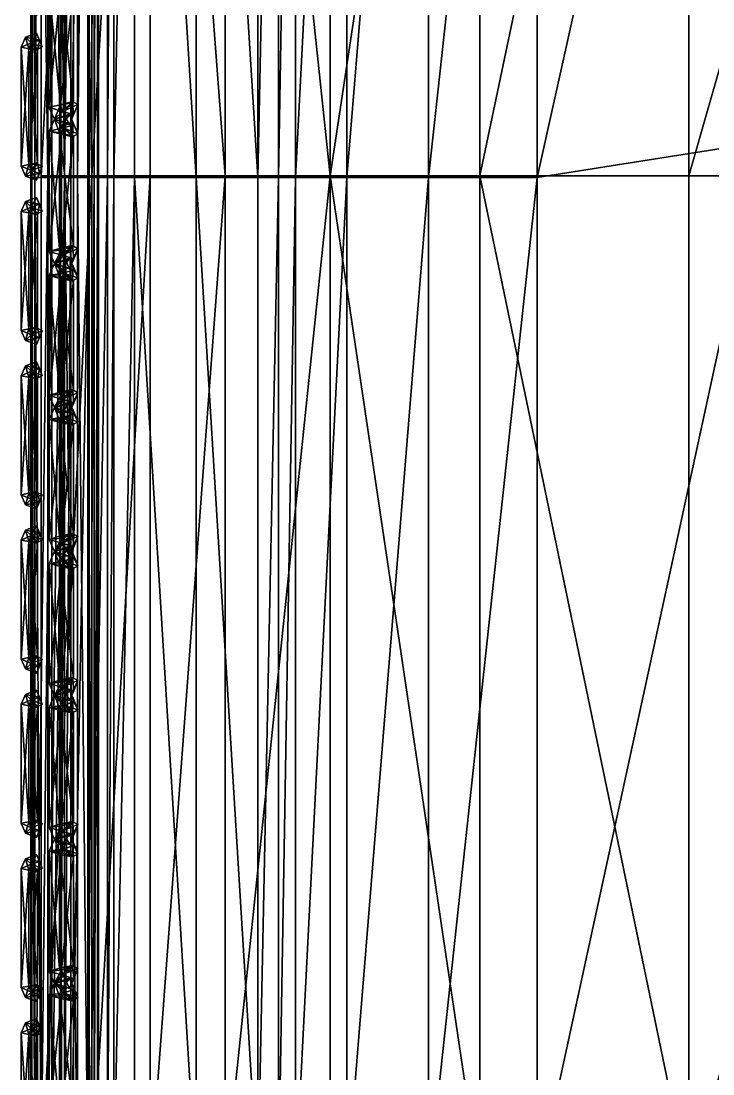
# Model space of a CAD drawing. Header units: centimetres. Extents: x -29.3 to 29.3, y -28.9 to 28.9.
# Drawn here: x -29.341 to -27.627, y -9.522 to -6.912 of the extents above; entities that cross this region are included whole.
import ezdxf

# ---------------------------------------------------------------- set-up
doc = ezdxf.new("R2010")
doc.units = ezdxf.units.CM
doc.layers.get('0').update_dxf_attribs({"true_color": 0xb1581b})

msp = doc.modelspace()

# ---------------------------------------------------------------- meshes
at = {"color": 34, "true_color": 0xb1581b}
mesh = msp.add_polyface(dxfattribs=at)
corners = [(-28.534, -4.8352, 4.665), (-28.534, -7.2995, 4.7234), (-28.6609, -7.2995, 4.7234), (-28.6609, -4.8352, 4.665), (-28.534, -2.4022, 4.683), (-28.6609, -2.4022, 4.683), (-28.3314, -2.4022, 4.683), (-28.3314, -4.8352, 4.665), (-28.3314, -7.2995, 4.7234), (-28.534, 0, 4.7368), (-28.6609, 0, 4.7368), (-28.3314, 0, 4.7368), (-28.0622, -4.8352, 4.665), (-28.0622, -7.2995, 4.7234), (-28.0622, -2.4022, 4.683), (-27.5016, -2.3733, 4.6836), (-27.5016, -4.777, 4.6658), (-27.5016, -7.2117, 4.7236), (-28.0622, 0, 4.7368), (-27.5016, 0, 4.7368), (-28.0622, -9.7956, 4.8987), (-27.6866, -9.7935, 19.2464), (-27.6866, -7.2959, 19.2464), (-28.2048, -7.2959, 19.0144), (-28.2048, -9.7936, 19.0144), (-28.5751, -7.2959, 18.7882), (-26.0564, -7.2959, 19.7239), (-26.9822, -7.2959, 19.4867), (-26.9822, -9.7935, 19.4867), (-28.2048, -4.8311, 19.0144), (-27.6866, -4.8311, 19.2464), (-27.6866, -2.3991, 19.2464), (-28.2048, -2.3991, 19.0144), (-28.5751, -4.8311, 18.7882), (-28.5751, -2.3991, 18.7882), (-28.2048, 0, 19.0144), (-28.5751, 0, 18.7882), (-24.8738, -2.3991, 19.9467), (-26.0564, -2.3991, 19.7239), (-26.0564, -4.8311, 19.7239), (-26.9822, -4.8311, 19.4867), (-26.9822, -2.3991, 19.4867), (-26.9822, 0, 19.4867), (-26.0564, 0, 19.7239), (-27.5015, -9.6779, 4.8968), (-26.4246, -6.9484, 4.724), (-26.4246, -9.3245, 4.8908), (-25.0895, -6.5974, 4.7245), (-26.4246, -4.6026, 4.6683), (-26.4246, -2.2867, 4.6854), (-25.0895, -2.1711, 4.6879), (-25.0895, -4.3701, 4.6717), (-26.4246, 0, 4.7367)]
mesh.append_faces([[corners[k] for k in face] for face in [(0, 1, 2), (2, 3, 0), (4, 0, 3), (3, 5, 4), (0, 4, 6), (6, 7, 0), (1, 0, 7), (7, 8, 1), (9, 4, 5), (5, 10, 9), (4, 9, 11), (11, 6, 4), (12, 13, 8), (8, 7, 12), (14, 12, 7), (7, 6, 14), (12, 14, 15), (15, 16, 12), (13, 12, 16), (16, 17, 13), (18, 14, 6), (6, 11, 18), (14, 18, 19), (19, 15, 14), (20, 13, 17), (21, 22, 23), (24, 23, 25), (26, 27, 28), (27, 22, 21), (29, 30, 31), (31, 32, 29), (33, 29, 32), (32, 34, 33), (29, 33, 25), (25, 23, 29), (30, 29, 23), (23, 22, 30), (35, 32, 31), (36, 34, 32), (37, 38, 39), (40, 39, 38), (38, 41, 40), (30, 40, 41), (41, 31, 30), (40, 30, 22), (22, 27, 40), (39, 40, 27), (27, 26, 39), (31, 41, 42), (41, 38, 43), (44, 17, 45), (46, 45, 47), (48, 45, 17), (17, 16, 48), (49, 48, 16), (16, 15, 49), (48, 49, 50), (45, 48, 51), (52, 49, 15)]], dxfattribs={"vtx2": -1, "color": 34})
mesh = msp.add_polyface(dxfattribs=at)
corners = [(-29.3169, -7.2995, 16.9088), (-29.3169, -4.8352, 16.9088), (-29.3169, -4.8352, 15.9474), (-29.3169, -2.4022, 15.9474), (-29.3169, -2.4022, 14.6253), (-29.3169, -4.8352, 14.6253), (-29.3169, -7.2995, 15.9474), (-29.3169, -4.8352, 13.0114), (-29.3169, -4.8352, 11.2518), (-29.3169, -7.2995, 11.2518), (-29.3169, -7.2995, 13.0114), (-29.2906, -2.4022, 17.9695), (-29.2906, -4.8352, 17.9695), (-29.2644, -4.8352, 17.978), (-29.2644, -7.2995, 17.978), (-29.2329, -7.2995, 17.9808), (-29.2329, -4.8352, 17.9809), (-29.2644, -2.4022, 17.978), (-29.2014, -4.8352, 17.978), (-29.1751, -4.8352, 17.9695), (-29.2014, -7.2995, 17.978), (-29.3169, -2.4022, 16.9088), (-29.3169, -4.8352, 17.4406), (-29.3169, -7.2995, 17.4405), (-29.3169, -7.2995, 17.6916), (-29.3169, -4.8352, 17.6917), (-29.3169, -2.4022, 17.4406), (-29.3064, -4.8352, 17.9553), (-29.3143, -4.8352, 17.9333), (-29.3064, -2.4022, 17.9553), (-29.3143, -7.2995, 17.9333), (-29.3064, -7.2995, 17.9552), (-29.1489, -7.2995, 17.8927), (-29.1489, -4.8352, 17.8927), (-29.1489, -4.8352, 17.9155), (-29.1489, -2.4022, 17.9155), (-29.1515, -2.4022, 17.9368), (-29.1515, -4.8352, 17.9368), (-29.1489, -7.2995, 17.9154), (-29.1594, -4.8352, 17.9553), (-29.1751, -7.2995, 17.9695), (-29.1594, -7.2995, 17.9552), (-29.3169, -4.8352, 17.9016), (-29.3169, -4.8352, 17.8606), (-29.3169, -7.2995, 17.8606), (-29.3169, -7.2995, 17.9015), (-29.3143, -2.4022, 17.9333), (-29.2434, -4.8352, 5.0069), (-29.2749, -4.8352, 6.1987), (-29.2749, -2.4022, 6.2077), (-29.2434, -7.2995, 5.058), (-29.3064, -4.8352, 7.7889), (-29.2749, -7.2995, 6.228), (-29.3169, -4.8352, 9.4921), (-29.3064, -7.2995, 7.7963), (-29.3169, -7.2995, 9.4921), (-29.172, -2.4022, 4.3506), (-29.172, -4.8352, 4.3327), (-29.2177, -4.8352, 4.3742), (-29.1263, -2.4022, 4.3922), (-29.1263, -4.8352, 4.3742), (-28.7542, -7.2995, 4.7234), (-28.7542, -4.8352, 4.665), (-28.7032, -4.8352, 4.665), (-28.7032, -2.4022, 4.683), (-28.6609, -2.4022, 4.683), (-28.6609, -4.8352, 4.665), (-28.7032, -7.2995, 4.7234), (-28.8355, -7.2959, 18.5651), (-28.8355, -4.8311, 18.5651), (-29.0208, -4.8311, 18.348), (-28.5751, -7.2959, 18.7882), (-28.5751, -4.8311, 18.7882), (-29.1658, -4.8311, 18.1396), (-29.2907, -4.8311, 17.9356), (-29.2907, -7.2959, 17.9356), (-29.1658, -7.2959, 18.1396), (-28.9071, -4.8352, 4.665), (-29.0601, -4.8352, 4.6235), (-29.0601, -2.4022, 4.6414), (-28.9071, -2.4022, 4.683), (-28.9071, -7.2995, 4.7234), (-29.2329, -4.8352, 4.4988), (-29.2329, -2.4022, 4.5168), (-29.2177, -2.4022, 4.3922), (-29.1111, -4.8352, 4.4988), (-29.1111, -7.2995, 4.5573), (-29.1263, -7.2995, 4.4326), (-29.1111, -2.4022, 4.5168), (-29.3169, -4.8352, 17.8112), (-29.3169, -7.2995, 17.8111)]
mesh.append_faces([[corners[k] for k in face] for face in [(0, 1, 2), (3, 2, 1), (4, 5, 2), (6, 2, 5), (7, 8, 9), (5, 7, 10), (7, 5, 4), (11, 12, 13), (14, 13, 12), (15, 16, 13), (17, 13, 16), (18, 16, 15), (19, 18, 20), (21, 1, 22), (23, 22, 1), (24, 25, 22), (26, 22, 25), (27, 12, 11), (28, 27, 29), (27, 28, 30), (12, 27, 31), (32, 33, 34), (35, 34, 33), (36, 37, 34), (38, 34, 37), (39, 19, 40), (37, 39, 41), (39, 37, 36), (42, 43, 44), (28, 42, 45), (42, 28, 46), (47, 48, 49), (48, 47, 50), (51, 48, 52), (53, 51, 54), (8, 53, 55), (56, 57, 58), (59, 60, 57), (61, 62, 63), (64, 63, 62), (65, 66, 63), (67, 63, 66), (68, 69, 70), (71, 72, 69), (73, 74, 75), (70, 73, 76), (77, 78, 79), (62, 77, 80), (77, 62, 61), (78, 77, 81), (50, 47, 82), (83, 82, 47), (84, 58, 82), (79, 78, 85), (86, 85, 78), (87, 60, 85), (88, 85, 60), (89, 25, 24), (43, 89, 90)]], dxfattribs={"vtx2": -1, "color": 34})
mesh = msp.add_polyface(dxfattribs=at)
corners = [(-29.3169, -4.8352, 15.9474), (-29.3169, -7.2995, 15.9474), (-29.3169, -7.2995, 16.9088), (-29.3169, -4.8352, 14.6253), (-29.3169, -7.2995, 14.6252), (-29.3169, -7.2995, 11.2518), (-29.3169, -7.2995, 13.0114), (-29.3169, -4.8352, 13.0114), (-29.2329, -7.2995, 17.9808), (-29.2644, -7.2995, 17.978), (-29.2644, -9.7957, 17.9778), (-29.1751, -9.7957, 17.9693), (-29.1751, -7.2995, 17.9695), (-29.2014, -7.2995, 17.978), (-29.2014, -9.7957, 17.9778), (-29.2906, -4.8352, 17.9695), (-29.2906, -7.2995, 17.9695), (-29.2644, -4.8352, 17.978), (-29.2014, -4.8352, 17.978), (-29.1751, -4.8352, 17.9695), (-29.3169, -4.8352, 16.9088), (-29.3169, -7.2995, 17.4405), (-29.3169, -4.8352, 17.4406), (-29.3169, -7.2995, 17.6916), (-29.3143, -7.2995, 17.9333), (-29.3064, -7.2995, 17.9552), (-29.3064, -4.8352, 17.9553), (-29.1489, -9.7957, 17.8925), (-29.1489, -7.2995, 17.8927), (-29.1489, -7.2995, 17.9154), (-29.1489, -9.7957, 17.9153), (-29.1515, -7.2995, 17.9367), (-29.1594, -7.2995, 17.9552), (-29.1594, -9.7957, 17.9551), (-29.1489, -4.8352, 17.9155), (-29.1515, -4.8352, 17.9368), (-29.1594, -4.8352, 17.9553), (-29.3169, -7.2995, 17.8606), (-29.3169, -7.2995, 17.9015), (-29.3169, -4.8352, 17.9016), (-29.3143, -4.8352, 17.9333), (-29.2749, -9.7957, 6.3156), (-29.2749, -7.2995, 6.228), (-29.2434, -7.2995, 5.058), (-29.2749, -4.8352, 6.1987), (-29.3064, -7.2995, 7.7963), (-29.3064, -4.8352, 7.7889), (-29.3169, -7.2995, 9.4921), (-29.3169, -4.8352, 9.4921), (-29.3169, -4.8352, 11.2518), (-29.172, -4.8352, 4.3327), (-29.172, -7.2995, 4.3911), (-29.2177, -7.2995, 4.4326), (-29.2177, -4.8352, 4.3742), (-29.1263, -4.8352, 4.3742), (-29.1263, -7.2995, 4.4326), (-28.7032, -4.8352, 4.665), (-28.7032, -7.2995, 4.7234), (-28.7542, -7.2995, 4.7234), (-28.6609, -4.8352, 4.665), (-28.6609, -7.2995, 4.7234), (-28.7542, -9.7957, 4.8987), (-28.7032, -9.7957, 4.8987), (-28.5751, -7.2959, 18.7882), (-28.8355, -7.2959, 18.5651), (-28.8355, -9.7936, 18.5651), (-29.0208, -7.2959, 18.348), (-29.0208, -9.7937, 18.348), (-29.0208, -4.8311, 18.348), (-28.8355, -4.8311, 18.5651), (-29.1658, -7.2959, 18.1396), (-29.1658, -9.7936, 18.1396), (-29.2907, -7.2959, 17.9356), (-29.2907, -9.7936, 17.9356), (-29.1658, -4.8311, 18.1396), (-28.9071, -7.2995, 4.7234), (-28.9071, -4.8352, 4.665), (-29.0601, -7.2995, 4.6819), (-29.0601, -4.8352, 4.6235), (-28.9071, -9.7957, 4.8987), (-29.2434, -9.7957, 5.2114), (-29.2329, -7.2995, 4.5573), (-29.2329, -4.8352, 4.4988), (-29.111, -9.7957, 4.7326), (-29.1111, -7.2995, 4.5573), (-29.1111, -4.8352, 4.4988), (-29.3169, -7.2995, 17.8111), (-29.3169, -4.8352, 17.8112), (-29.3169, -4.8352, 17.8606)]
mesh.append_faces([[corners[k] for k in face] for face in [(0, 1, 2), (3, 4, 1), (5, 6, 7), (6, 4, 3), (8, 9, 10), (11, 12, 13), (14, 13, 8), (15, 16, 9), (17, 9, 8), (8, 13, 18), (13, 12, 19), (20, 2, 21), (22, 21, 23), (24, 25, 26), (25, 16, 15), (27, 28, 29), (30, 29, 31), (31, 32, 33), (32, 12, 11), (34, 29, 28), (35, 31, 29), (12, 32, 36), (32, 31, 35), (37, 38, 39), (38, 24, 40), (41, 42, 43), (43, 42, 44), (42, 45, 46), (45, 47, 48), (47, 5, 49), (50, 51, 52), (52, 53, 50), (51, 50, 54), (54, 55, 51), (56, 57, 58), (59, 60, 57), (61, 58, 57), (62, 57, 60), (63, 64, 65), (64, 66, 67), (68, 66, 64), (69, 64, 63), (66, 70, 71), (70, 72, 73), (72, 70, 74), (70, 66, 68), (58, 75, 76), (75, 77, 78), (77, 75, 79), (75, 58, 61), (80, 43, 81), (82, 81, 43), (81, 82, 53), (53, 52, 81), (83, 84, 77), (78, 77, 84), (85, 84, 55), (23, 86, 87), (86, 37, 88)]], dxfattribs={"vtx2": -1, "color": 34})
at = {"color": 214, "true_color": 0x911cb1}
mesh = msp.add_polyface(dxfattribs=at)
corners = [(-29.258, -6.7971, 4.665), (-29.2211, -6.8099, 4.665), (-29.2108, -6.7852, 4.6914), (-29.238, -7.1358, 4.6947), (-29.2108, -7.1436, 4.6914), (-29.2005, -7.1188, 4.665), (-29.2133, -7.1112, 4.665), (-29.258, -7.1555, 4.665), (-29.2211, -7.1683, 4.665), (-29.238, -7.1358, 4.6353), (-29.2108, -7.1436, 4.6387), (-29.2431, -7.1199, 4.6949), (-29.211, -7.1136, 4.665), (-29.2717, -7.1256, 4.665), (-29.2431, -7.1199, 4.6351), (-29.2431, -6.8322, 4.6949), (-29.211, -6.8385, 4.665), (-29.2717, -6.8266, 4.665), (-29.2431, -6.8322, 4.6351), (-29.238, -6.8164, 4.6947), (-29.2133, -6.841, 4.665), (-29.258, -6.7966, 4.665), (-29.238, -6.8164, 4.6353), (-29.2108, -6.8086, 4.6913), (-29.2004, -6.8333, 4.665), (-29.2211, -6.7838, 4.665), (-29.2108, -6.8086, 4.6387), (-29.2211, -7.1424, 4.6625), (-29.2579, -7.1551, 4.6624), (-29.24, -7.1728, 4.6943), (-29.2118, -7.1646, 4.6912), (-29.2098, -7.1693, 4.6388), (-29.2359, -7.1769, 4.6351), (-29.2005, -7.1916, 4.6675)]
mesh.append_faces([[corners[k] for k in face] for face in [(25, 23, 24), (26, 25, 24), (27, 30, 33)]], dxfattribs={"color": 214})
mesh.append_faces([[corners[k] for k in face] for face in [(0, 1, 2), (3, 4, 5), (5, 6, 3), (7, 8, 4), (4, 3, 7), (9, 10, 8), (8, 7, 9), (6, 5, 10), (10, 9, 6), (11, 3, 6), (6, 12, 11), (13, 7, 3), (3, 11, 13), (14, 9, 7), (7, 13, 14), (12, 6, 9), (9, 14, 12), (15, 11, 12), (12, 16, 15), (17, 13, 11), (11, 15, 17), (18, 14, 13), (13, 17, 18), (16, 12, 14), (14, 18, 16), (19, 15, 16), (16, 20, 19), (21, 17, 15), (15, 19, 21), (22, 18, 17), (17, 21, 22), (20, 16, 18), (18, 22, 20), (23, 19, 20), (20, 24, 23), (25, 21, 19), (19, 23, 25), (26, 22, 21), (21, 25, 26), (24, 20, 22), (22, 26, 24), (8, 10, 5), (5, 4, 8), (27, 28, 29), (29, 30, 27), (31, 32, 28), (28, 27, 31)]], dxfattribs={"vtx2": -1, "color": 214})
at = {"color": 164, "true_color": 0x1c1cb1}
mesh = msp.add_polyface(dxfattribs=at)
corners = [(-29.3159, -6.8756, 17.7773), (-29.2954, -6.8823, 17.7756), (-29.2882, -6.8652, 17.7574), (-29.33, -6.8891, 17.7574), (-29.3025, -6.8994, 17.7574), (-29.3159, -6.8756, 17.7376), (-29.2954, -6.8823, 17.7393), (-29.2996, -6.8594, 17.7574), (-29.3408, -6.8645, 17.7574), (-29.3213, -6.8607, 17.7774), (-29.3213, -6.8607, 17.7375), (-29.2882, -7.2724, 17.7574), (-29.2996, -7.2666, 17.7574), (-29.3159, -7.2828, 17.7773), (-29.2954, -7.2895, 17.7393), (-29.3159, -7.2827, 17.7376), (-29.3213, -7.2679, 17.7774), (-29.3001, -7.2637, 17.7574), (-29.3408, -7.2717, 17.7574), (-29.33, -7.2963, 17.7574), (-29.3213, -7.2679, 17.7375), (-29.3213, -6.9805, 17.7774), (-29.3001, -6.9848, 17.7574), (-29.3408, -6.9767, 17.7574), (-29.3213, -6.9805, 17.7375), (-29.3159, -6.9657, 17.7773), (-29.2996, -6.9819, 17.7574), (-29.33, -6.9522, 17.7574), (-29.3159, -6.9657, 17.7376), (-29.2954, -6.959, 17.7756), (-29.2882, -6.9761, 17.7574), (-29.3025, -6.9419, 17.7574), (-29.2954, -6.959, 17.7393)]
mesh.append_faces([[corners[k] for k in face] for face in [(31, 29, 30), (32, 31, 30)]], dxfattribs={"color": 164})
mesh.append_faces([[corners[k] for k in face] for face in [(0, 1, 2), (3, 4, 1), (1, 0, 3), (5, 6, 4), (4, 3, 5), (7, 2, 6), (6, 5, 7), (8, 3, 0), (0, 9, 8), (10, 5, 3), (3, 8, 10), (4, 6, 2), (2, 1, 4), (11, 12, 13), (12, 11, 14), (14, 15, 12), (16, 13, 12), (12, 17, 16), (13, 16, 18), (19, 18, 20), (17, 12, 15), (15, 20, 17), (21, 16, 17), (17, 22, 21), (23, 18, 16), (16, 21, 23), (24, 20, 18), (18, 23, 24), (22, 17, 20), (20, 24, 22), (25, 21, 22), (22, 26, 25), (27, 23, 21), (21, 25, 27), (28, 24, 23), (23, 27, 28), (26, 22, 24), (24, 28, 26), (29, 25, 26), (26, 30, 29), (31, 27, 25), (25, 29, 31), (32, 28, 27), (27, 31, 32), (30, 26, 28), (28, 32, 30)]], dxfattribs={"vtx2": -1, "color": 164})
at = {"color": 34, "true_color": 0xb1581b}
mesh = msp.add_polyface(dxfattribs=at)
corners = [(-28.6551, -17.2795, 4.726), (-28.6597, -14.8161, 4.9), (-28.5328, -14.816, 4.9), (-28.5337, -12.3068, 5.0159), (-28.6606, -12.3068, 5.0159), (-28.3311, -12.3067, 5.0159), (-28.3303, -14.8158, 4.9), (-28.5282, -17.2791, 4.726), (-28.534, -9.7957, 4.8987), (-28.6609, -9.7957, 4.8987), (-28.534, -7.2995, 4.7234), (-28.6609, -7.2995, 4.7234), (-28.3314, -7.2995, 4.7234), (-28.3314, -9.7956, 4.8987), (-28.3256, -17.2785, 4.726), (-28.0611, -14.8155, 4.9), (-28.0619, -12.3066, 5.0159), (-27.5012, -12.1586, 5.0125), (-27.5004, -14.6372, 4.898), (-28.0564, -17.2778, 4.726), (-28.0622, -9.7956, 4.8987), (-28.0622, -7.2995, 4.7234), (-27.5016, -7.2117, 4.7236), (-27.5015, -9.6779, 4.8968), (-28.2044, -14.822, 18.985), (-27.6864, -14.8218, 19.2113), (-27.6865, -12.3077, 19.2376), (-28.2047, -12.3078, 19.0071), (-28.5745, -14.8222, 18.7641), (-28.575, -12.3078, 18.7822), (-28.1924, -17.2829, 18.9554), (-28.2048, -9.7936, 19.0144), (-27.6866, -9.7935, 19.2464), (-28.2048, -7.2959, 19.0144), (-28.5751, -7.2959, 18.7882), (-28.5751, -9.7936, 18.7882), (-26.9822, -9.7935, 19.4867), (-26.9822, -12.3076, 19.4764), (-26.0564, -9.7935, 19.7239), (-26.0564, -12.3076, 19.7124), (-26.0564, -7.2959, 19.7239), (-26.9822, -7.2959, 19.4867), (-26.9821, -14.8217, 19.4456), (-26.9722, -17.2832, 19.4021), (-26.049, -17.2852, 19.6276), (-26.0564, -14.8217, 19.6778), (-26.4246, -9.3245, 4.8908), (-26.4243, -11.7147, 5.0024), (-26.4246, -6.9484, 4.724), (-25.0895, -8.8534, 4.8829), (-27.4958, -17.0694, 4.7261), (-26.4235, -14.1027, 4.892), (-25.0893, -11.1228, 4.9888), (-26.4191, -16.446, 4.7264), (-25.0885, -13.3902, 4.884)]
mesh.append_faces([[corners[k] for k in face] for face in [(0, 1, 2), (3, 2, 1), (1, 4, 3), (2, 3, 5), (5, 6, 2), (7, 2, 6), (8, 3, 4), (4, 9, 8), (10, 8, 9), (9, 11, 10), (8, 10, 12), (12, 13, 8), (3, 8, 13), (13, 5, 3), (14, 6, 15), (16, 15, 6), (6, 5, 16), (15, 16, 17), (17, 18, 15), (19, 15, 18), (20, 16, 5), (5, 13, 20), (21, 20, 13), (13, 12, 21), (22, 23, 20), (16, 20, 23), (23, 17, 16), (24, 25, 26), (26, 27, 24), (28, 24, 27), (27, 29, 28), (25, 24, 30), (31, 27, 26), (26, 32, 31), (33, 31, 32), (34, 35, 31), (27, 31, 35), (35, 29, 27), (36, 32, 26), (26, 37, 36), (38, 36, 37), (37, 39, 38), (36, 38, 40), (32, 36, 41), (42, 37, 26), (26, 25, 42), (43, 42, 25), (44, 45, 42), (37, 42, 45), (45, 39, 37), (46, 47, 17), (17, 23, 46), (48, 46, 23), (47, 46, 49), (50, 18, 51), (47, 51, 18), (18, 17, 47), (51, 47, 52), (53, 51, 54)]], dxfattribs={"vtx2": -1, "color": 34})
at = {"color": 214, "true_color": 0x911cb1}
mesh = msp.add_polyface(dxfattribs=at)
corners = [(-29.2399, -7.4923, 4.7139), (-29.2117, -7.5007, 4.7116), (-29.2005, -7.4762, 4.6853), (-29.2134, -7.4686, 4.6853), (-29.2579, -7.5131, 4.684), (-29.2211, -7.5258, 4.6853), (-29.2361, -7.4943, 4.6546), (-29.2099, -7.5014, 4.6589), (-29.2455, -7.4756, 4.7127), (-29.2111, -7.471, 4.6849), (-29.2716, -7.4833, 4.6811), (-29.2407, -7.4794, 4.6531), (-29.2455, -7.1891, 4.6947), (-29.2111, -7.1969, 4.6674), (-29.2716, -7.1851, 4.6623), (-29.2407, -7.1921, 4.635), (-29.24, -7.1728, 4.6943), (-29.2134, -7.1993, 4.6684), (-29.2579, -7.1551, 4.6624), (-29.2359, -7.1769, 4.6351), (-29.2118, -7.1646, 4.6912), (-29.2005, -7.1916, 4.6675), (-29.2098, -7.1693, 4.6388), (-29.2211, -7.1424, 4.6625), (-29.2579, -7.5127, 4.684), (-29.2716, -7.5425, 4.6866), (-29.2457, -7.5445, 4.7191), (-29.2398, -7.5275, 4.7172), (-29.2361, -7.5369, 4.6585), (-29.2117, -7.5197, 4.7133), (-29.2134, -7.5562, 4.6934), (-29.2211, -7.5, 4.6829), (-29.2099, -7.529, 4.6615), (-29.2005, -7.5487, 4.6919)]
mesh.append_faces([[corners[k] for k in face] for face in [(22, 23, 21), (31, 29, 33), (32, 31, 33)]], dxfattribs={"color": 214})
mesh.append_faces([[corners[k] for k in face] for face in [(0, 1, 2), (2, 3, 0), (4, 5, 1), (1, 0, 4), (6, 7, 5), (5, 4, 6), (3, 2, 7), (7, 6, 3), (8, 0, 3), (3, 9, 8), (10, 4, 0), (0, 8, 10), (11, 6, 4), (4, 10, 11), (9, 3, 6), (6, 11, 9), (12, 8, 9), (9, 13, 12), (14, 10, 8), (8, 12, 14), (15, 11, 10), (10, 14, 15), (13, 9, 11), (11, 15, 13), (16, 12, 13), (13, 17, 16), (18, 14, 12), (12, 16, 18), (19, 15, 14), (14, 18, 19), (17, 13, 15), (15, 19, 17), (20, 16, 17), (17, 21, 20), (21, 17, 19), (19, 22, 21), (5, 7, 2), (2, 1, 5), (24, 25, 26), (26, 27, 24), (25, 24, 28), (29, 27, 30), (31, 24, 27), (27, 29, 31), (32, 28, 24), (24, 31, 32), (28, 32, 33)]], dxfattribs={"vtx2": -1, "color": 214})
at = {"color": 164, "true_color": 0x1c1cb1}
mesh = msp.add_polyface(dxfattribs=at)
corners = [(-29.3159, -7.2828, 17.7773), (-29.2954, -7.2895, 17.7756), (-29.2882, -7.2724, 17.7574), (-29.33, -7.2963, 17.7574), (-29.3025, -7.3066, 17.7574), (-29.3159, -7.2827, 17.7376), (-29.2954, -7.2895, 17.7393), (-29.3408, -7.2717, 17.7574), (-29.3213, -7.2679, 17.7375), (-29.3159, -7.69, 17.7773), (-29.2953, -7.6967, 17.7756), (-29.2882, -7.6796, 17.7574), (-29.2996, -7.6738, 17.7574), (-29.2953, -7.6967, 17.7392), (-29.3159, -7.69, 17.7375), (-29.3213, -7.6751, 17.7774), (-29.3001, -7.6709, 17.7574), (-29.3408, -7.6789, 17.7574), (-29.33, -7.7035, 17.7574), (-29.3213, -7.6751, 17.7374), (-29.3213, -7.3877, 17.7774), (-29.3001, -7.392, 17.7574), (-29.3408, -7.3839, 17.7574), (-29.3213, -7.3877, 17.7375), (-29.3159, -7.3729, 17.7773), (-29.2996, -7.3891, 17.7574), (-29.33, -7.3593, 17.7574), (-29.3159, -7.3729, 17.7376), (-29.2954, -7.3662, 17.7756), (-29.2882, -7.3833, 17.7574), (-29.3025, -7.3491, 17.7574), (-29.2954, -7.3662, 17.7393), (-29.3025, -7.7138, 17.7574)]
mesh.append_faces([[corners[k] for k in face] for face in [(30, 28, 29), (31, 30, 29)]], dxfattribs={"color": 164})
mesh.append_faces([[corners[k] for k in face] for face in [(0, 1, 2), (3, 4, 1), (1, 0, 3), (5, 6, 4), (4, 3, 5), (7, 3, 0), (8, 5, 3), (4, 6, 2), (2, 1, 4), (9, 10, 11), (11, 12, 9), (12, 11, 13), (13, 14, 12), (15, 9, 12), (12, 16, 15), (17, 18, 9), (9, 15, 17), (19, 14, 18), (18, 17, 19), (16, 12, 14), (14, 19, 16), (20, 15, 16), (16, 21, 20), (22, 17, 15), (15, 20, 22), (23, 19, 17), (17, 22, 23), (21, 16, 19), (19, 23, 21), (24, 20, 21), (21, 25, 24), (26, 22, 20), (20, 24, 26), (27, 23, 22), (22, 26, 27), (25, 21, 23), (23, 27, 25), (28, 24, 25), (25, 29, 28), (30, 26, 24), (24, 28, 30), (31, 27, 26), (26, 30, 31), (29, 25, 27), (27, 31, 29), (32, 13, 11), (11, 10, 32)]], dxfattribs={"vtx2": -1, "color": 164})
at = {"color": 34, "true_color": 0xb1581b}
mesh = msp.add_polyface(dxfattribs=at)
corners = [(-29.3169, -7.2995, 15.9474), (-29.3169, -9.7957, 15.9473), (-29.3169, -9.7957, 16.9087), (-29.3169, -7.2995, 16.9088), (-29.3169, -7.2995, 14.6252), (-29.3169, -9.7957, 14.6252), (-29.3169, -9.7957, 13.0114), (-29.3169, -7.2995, 13.0114), (-29.3169, -9.7957, 11.2518), (-29.3169, -7.2995, 11.2518), (-29.2644, -9.7957, 17.9778), (-29.2329, -9.7957, 17.9807), (-29.2329, -7.2995, 17.9808), (-29.2906, -9.7957, 17.9693), (-29.2644, -7.2995, 17.978), (-29.2906, -7.2995, 17.9695), (-29.2014, -7.2995, 17.978), (-29.2014, -9.7957, 17.9778), (-29.1751, -9.7957, 17.9693), (-29.3169, -9.7957, 17.4404), (-29.3169, -9.7957, 17.6915), (-29.3169, -7.2995, 17.6916), (-29.3169, -7.2995, 17.4405), (-29.3064, -7.2995, 17.9552), (-29.3064, -9.7957, 17.9551), (-29.3143, -7.2995, 17.9333), (-29.3142, -9.7957, 17.9331), (-29.1489, -7.2995, 17.9154), (-29.1489, -9.7957, 17.9153), (-29.1489, -9.7957, 17.8925), (-29.1515, -7.2995, 17.9367), (-29.1515, -9.7957, 17.9366), (-29.1594, -9.7957, 17.9551), (-29.1594, -7.2995, 17.9552), (-29.3169, -9.7957, 17.9014), (-29.3169, -7.2995, 17.9015), (-29.3169, -9.7957, 17.8604), (-29.3169, -7.2995, 17.8606), (-29.2749, -7.2995, 6.228), (-29.2749, -9.7957, 6.3156), (-29.3064, -9.7957, 7.8182), (-29.3064, -7.2995, 7.7963), (-29.2434, -7.2995, 5.058), (-29.2434, -9.7957, 5.2114), (-29.3169, -9.7957, 9.4922), (-29.3169, -7.2995, 9.4921), (-29.172, -7.2995, 4.3911), (-29.172, -9.7957, 4.5664), (-29.2176, -9.7957, 4.6079), (-29.2177, -7.2995, 4.4326), (-29.1263, -7.2995, 4.4326), (-29.1263, -9.7957, 4.6079), (-28.7032, -7.2995, 4.7234), (-28.7032, -9.7957, 4.8987), (-28.7542, -9.7957, 4.8987), (-28.6609, -7.2995, 4.7234), (-28.6609, -9.7957, 4.8987), (-28.8355, -9.7936, 18.5651), (-28.5751, -9.7936, 18.7882), (-28.5751, -7.2959, 18.7882), (-29.0208, -9.7937, 18.348), (-28.8355, -7.2959, 18.5651), (-29.1658, -9.7936, 18.1396), (-29.0208, -7.2959, 18.348), (-29.2907, -9.7936, 17.9356), (-29.1658, -7.2959, 18.1396), (-29.2905, -12.3079, 17.9337), (-28.9071, -9.7957, 4.8987), (-29.0601, -9.7957, 4.8572), (-29.0601, -7.2995, 4.6819), (-28.9071, -7.2995, 4.7234), (-29.2329, -7.2995, 4.5573), (-29.2329, -9.7957, 4.7326), (-29.111, -9.7957, 4.7326), (-29.1111, -7.2995, 4.5573), (-29.3169, -9.7957, 17.811), (-29.3169, -7.2995, 17.8111)]
mesh.append_faces([[corners[k] for k in face] for face in [(0, 1, 2), (2, 3, 0), (1, 0, 4), (4, 5, 1), (6, 5, 4), (4, 7, 6), (8, 6, 7), (7, 9, 8), (10, 11, 12), (13, 10, 14), (14, 15, 13), (16, 17, 18), (12, 11, 17), (19, 20, 21), (21, 22, 19), (2, 19, 22), (22, 3, 2), (23, 24, 13), (13, 15, 23), (24, 23, 25), (25, 26, 24), (27, 28, 29), (30, 31, 28), (32, 31, 30), (18, 32, 33), (34, 26, 25), (25, 35, 34), (36, 34, 35), (35, 37, 36), (38, 39, 40), (40, 41, 38), (42, 43, 39), (44, 8, 9), (9, 45, 44), (40, 44, 45), (45, 41, 40), (46, 47, 48), (48, 49, 46), (47, 46, 50), (50, 51, 47), (52, 53, 54), (55, 56, 53), (57, 58, 59), (60, 57, 61), (62, 60, 63), (64, 62, 65), (62, 64, 66), (67, 68, 69), (54, 67, 70), (71, 72, 43), (72, 71, 49), (49, 48, 72), (69, 68, 73), (74, 73, 51), (51, 50, 74), (75, 36, 37), (37, 76, 75), (20, 75, 76), (76, 21, 20)]], dxfattribs={"vtx2": -1, "color": 34})
at = {"color": 214, "true_color": 0x911cb1}
mesh = msp.add_polyface(dxfattribs=at)
corners = [(-29.2399, -7.8491, 4.7471), (-29.2117, -7.8575, 4.7448), (-29.2005, -7.8331, 4.7185), (-29.2134, -7.8254, 4.7185), (-29.2579, -7.8699, 4.7172), (-29.2211, -7.8826, 4.7185), (-29.2361, -7.8511, 4.6878), (-29.2099, -7.8582, 4.6921), (-29.2457, -7.832, 4.7458), (-29.2111, -7.8278, 4.7185), (-29.2716, -7.8401, 4.7143), (-29.2405, -7.8367, 4.6864), (-29.2457, -7.5445, 4.7191), (-29.2111, -7.5539, 4.6929), (-29.2716, -7.5425, 4.6866), (-29.2405, -7.5512, 4.6598), (-29.2398, -7.5275, 4.7172), (-29.2134, -7.5562, 4.6934), (-29.2361, -7.5369, 4.6585), (-29.2005, -7.5487, 4.6919), (-29.2117, -7.5197, 4.7133), (-29.2398, -7.8843, 4.7504), (-29.2457, -7.9013, 4.7523), (-29.2111, -7.9107, 4.7261), (-29.2134, -7.913, 4.7266), (-29.2579, -7.8696, 4.7172), (-29.2716, -7.8993, 4.7198), (-29.2361, -7.8937, 4.6917), (-29.2405, -7.908, 4.693), (-29.2117, -7.8765, 4.7465), (-29.2005, -7.9055, 4.7252), (-29.2211, -7.8568, 4.7161), (-29.2099, -7.8858, 4.6947)]
mesh.append_faces([[corners[k] for k in face] for face in [(31, 29, 30), (32, 31, 30)]], dxfattribs={"color": 214})
mesh.append_faces([[corners[k] for k in face] for face in [(0, 1, 2), (2, 3, 0), (4, 5, 1), (1, 0, 4), (6, 7, 5), (5, 4, 6), (3, 2, 7), (7, 6, 3), (8, 0, 3), (3, 9, 8), (10, 4, 0), (0, 8, 10), (11, 6, 4), (4, 10, 11), (9, 3, 6), (6, 11, 9), (12, 8, 9), (9, 13, 12), (14, 10, 8), (8, 12, 14), (15, 11, 10), (10, 14, 15), (13, 9, 11), (11, 15, 13), (16, 12, 13), (13, 17, 16), (18, 15, 14), (17, 13, 15), (15, 18, 17), (17, 19, 20), (19, 17, 18), (5, 7, 2), (2, 1, 5), (21, 22, 23), (23, 24, 21), (25, 26, 22), (22, 21, 25), (27, 28, 26), (26, 25, 27), (28, 27, 24), (29, 21, 24), (24, 30, 29), (31, 25, 21), (21, 29, 31), (32, 27, 25), (25, 31, 32), (30, 24, 27), (27, 32, 30)]], dxfattribs={"vtx2": -1, "color": 214})
at = {"color": 164, "true_color": 0x1c1cb1}
mesh = msp.add_polyface(dxfattribs=at)
corners = [(-29.33, -7.7035, 17.7574), (-29.3025, -7.7138, 17.7574), (-29.2953, -7.6967, 17.7756), (-29.3159, -7.69, 17.7773), (-29.3159, -7.69, 17.7375), (-29.2953, -7.6967, 17.7392), (-29.3159, -8.0971, 17.7772), (-29.2953, -8.1039, 17.7755), (-29.2882, -8.0867, 17.7574), (-29.2996, -8.081, 17.7574), (-29.33, -8.1107, 17.7574), (-29.3025, -8.121, 17.7574), (-29.3159, -8.0971, 17.7375), (-29.2953, -8.1039, 17.7392), (-29.3213, -8.0823, 17.7773), (-29.3001, -8.0781, 17.7574), (-29.3408, -8.0861, 17.7574), (-29.3213, -8.0823, 17.7374), (-29.3213, -7.7949, 17.7774), (-29.3001, -7.7991, 17.7574), (-29.3408, -7.7911, 17.7574), (-29.3213, -7.7949, 17.7374), (-29.3159, -7.7801, 17.7773), (-29.2996, -7.7963, 17.7574), (-29.33, -7.7665, 17.7574), (-29.3159, -7.7801, 17.7375), (-29.2953, -7.7734, 17.7756), (-29.2882, -7.7905, 17.7574), (-29.3025, -7.7563, 17.7574), (-29.2953, -7.7734, 17.7392), (-29.33, -8.1737, 17.7574), (-29.3025, -8.1635, 17.7574), (-29.2953, -8.1806, 17.7392)]
mesh.append_faces([[corners[k] for k in face] for face in [(28, 26, 27), (29, 28, 27)]], dxfattribs={"color": 164})
mesh.append_faces([[corners[k] for k in face] for face in [(0, 1, 2), (2, 3, 0), (4, 5, 1), (1, 0, 4), (6, 7, 8), (8, 9, 6), (10, 11, 7), (7, 6, 10), (12, 13, 11), (11, 10, 12), (9, 8, 13), (13, 12, 9), (14, 6, 9), (9, 15, 14), (16, 10, 6), (6, 14, 16), (17, 12, 10), (10, 16, 17), (15, 9, 12), (12, 17, 15), (18, 14, 15), (15, 19, 18), (20, 16, 14), (14, 18, 20), (21, 17, 16), (16, 20, 21), (19, 15, 17), (17, 21, 19), (22, 18, 19), (19, 23, 22), (24, 20, 18), (18, 22, 24), (25, 21, 20), (20, 24, 25), (23, 19, 21), (21, 25, 23), (26, 22, 23), (23, 27, 26), (28, 24, 22), (22, 26, 28), (29, 25, 24), (24, 28, 29), (27, 23, 25), (25, 29, 27), (11, 13, 8), (8, 7, 11), (30, 31, 32)]], dxfattribs={"vtx2": -1, "color": 164})
at = {"color": 214, "true_color": 0x911cb1}
mesh = msp.add_polyface(dxfattribs=at)
corners = [(-29.2399, -8.2059, 4.7803), (-29.2117, -8.2143, 4.778), (-29.2005, -8.1899, 4.7517), (-29.2134, -8.1823, 4.7517), (-29.2579, -8.2268, 4.7504), (-29.2211, -8.2394, 4.7517), (-29.2361, -8.2079, 4.721), (-29.2099, -8.215, 4.7253), (-29.2457, -8.1888, 4.779), (-29.2111, -8.1846, 4.7517), (-29.2716, -8.197, 4.7475), (-29.2405, -8.1935, 4.7196), (-29.2457, -7.9013, 4.7523), (-29.2111, -7.9107, 4.7261), (-29.2716, -7.8993, 4.7198), (-29.2405, -7.908, 4.693), (-29.2134, -7.913, 4.7266), (-29.2457, -8.2581, 4.7855), (-29.2457, -8.5456, 4.8122), (-29.2111, -8.5414, 4.7849), (-29.2111, -8.2675, 4.7593), (-29.2716, -8.2561, 4.753), (-29.2716, -8.5538, 4.7807), (-29.2405, -8.2649, 4.7262), (-29.2405, -8.5503, 4.7528), (-29.2398, -8.2411, 4.7836), (-29.2134, -8.2699, 4.7598), (-29.2579, -8.2264, 4.7504), (-29.2361, -8.2505, 4.7249), (-29.2117, -8.2333, 4.7797), (-29.2005, -8.2623, 4.7584), (-29.2211, -8.2137, 4.7492), (-29.2099, -8.2426, 4.7279)]
mesh.append_faces([[corners[k] for k in face] for face in [(31, 29, 30), (32, 31, 30)]], dxfattribs={"color": 214})
mesh.append_faces([[corners[k] for k in face] for face in [(0, 1, 2), (2, 3, 0), (4, 5, 1), (1, 0, 4), (6, 7, 5), (5, 4, 6), (3, 2, 7), (7, 6, 3), (8, 0, 3), (3, 9, 8), (10, 4, 0), (0, 8, 10), (11, 6, 4), (4, 10, 11), (9, 3, 6), (6, 11, 9), (12, 8, 9), (9, 13, 12), (14, 10, 8), (8, 12, 14), (15, 11, 10), (10, 14, 15), (13, 9, 11), (11, 15, 13), (16, 13, 15), (5, 7, 2), (2, 1, 5), (17, 18, 19), (19, 20, 17), (18, 17, 21), (22, 21, 23), (24, 23, 20), (25, 17, 20), (20, 26, 25), (27, 21, 17), (17, 25, 27), (28, 23, 21), (21, 27, 28), (26, 20, 23), (23, 28, 26), (29, 25, 26), (26, 30, 29), (31, 27, 25), (25, 29, 31), (32, 28, 27), (27, 31, 32), (30, 26, 28), (28, 32, 30)]], dxfattribs={"vtx2": -1, "color": 214})
at = {"color": 164, "true_color": 0x1c1cb1}
mesh = msp.add_polyface(dxfattribs=at)
corners = [(-29.3159, -8.5043, 17.7772), (-29.2953, -8.5111, 17.7755), (-29.2882, -8.494, 17.7573), (-29.2996, -8.4882, 17.7573), (-29.33, -8.5179, 17.7573), (-29.3025, -8.5281, 17.7573), (-29.3159, -8.5043, 17.7375), (-29.2953, -8.5111, 17.7392), (-29.3213, -8.4895, 17.7773), (-29.3001, -8.4853, 17.7573), (-29.3408, -8.4933, 17.7573), (-29.3213, -8.4895, 17.7374), (-29.3213, -8.2021, 17.7773), (-29.3001, -8.2063, 17.7574), (-29.3408, -8.1983, 17.7574), (-29.3213, -8.2021, 17.7374), (-29.3159, -8.1873, 17.7772), (-29.2996, -8.2035, 17.7574), (-29.33, -8.1737, 17.7574), (-29.3159, -8.1873, 17.7375), (-29.2953, -8.1806, 17.7755), (-29.2882, -8.1977, 17.7574), (-29.3025, -8.1635, 17.7574), (-29.2953, -8.1806, 17.7392), (-29.3025, -8.5707, 17.7573), (-29.33, -8.5809, 17.7573), (-29.3159, -8.5945, 17.7772), (-29.2953, -8.5878, 17.7755), (-29.2953, -8.5877, 17.7392), (-29.3159, -8.5945, 17.7375), (-29.2882, -8.6049, 17.7573)]
mesh.append_faces([[corners[k] for k in face] for face in [(22, 20, 21), (23, 22, 21), (24, 27, 30), (28, 24, 30)]], dxfattribs={"color": 164})
mesh.append_faces([[corners[k] for k in face] for face in [(0, 1, 2), (2, 3, 0), (4, 5, 1), (1, 0, 4), (6, 7, 5), (5, 4, 6), (3, 2, 7), (7, 6, 3), (8, 0, 3), (3, 9, 8), (10, 4, 0), (0, 8, 10), (11, 6, 4), (4, 10, 11), (9, 3, 6), (6, 11, 9), (12, 8, 9), (9, 13, 12), (14, 10, 8), (8, 12, 14), (15, 11, 10), (10, 14, 15), (13, 9, 11), (11, 15, 13), (16, 12, 13), (13, 17, 16), (18, 14, 12), (12, 16, 18), (19, 15, 14), (14, 18, 19), (17, 13, 15), (15, 19, 17), (20, 16, 17), (17, 21, 20), (22, 18, 16), (16, 20, 22), (23, 19, 18), (21, 17, 19), (19, 23, 21), (5, 7, 2), (2, 1, 5), (24, 25, 26), (26, 27, 24), (28, 29, 25), (25, 24, 28)]], dxfattribs={"vtx2": -1, "color": 164})
at = {"color": 214, "true_color": 0x911cb1}
mesh = msp.add_polyface(dxfattribs=at)
corners = [(-29.2398, -8.5627, 4.8135), (-29.2117, -8.5711, 4.8112), (-29.2005, -8.5467, 4.7849), (-29.2134, -8.5391, 4.7849), (-29.2579, -8.5836, 4.7836), (-29.2211, -8.5963, 4.7849), (-29.2361, -8.5647, 4.7542), (-29.2099, -8.5719, 4.7585), (-29.2457, -8.5456, 4.8122), (-29.2111, -8.5414, 4.7849), (-29.2716, -8.5538, 4.7807), (-29.2405, -8.5503, 4.7528), (-29.2716, -8.2561, 4.753), (-29.2405, -8.2649, 4.7262), (-29.2111, -8.2675, 4.7593), (-29.2134, -8.8959, 4.8181), (-29.2111, -8.8982, 4.8181), (-29.2457, -8.9025, 4.8454), (-29.2361, -8.9215, 4.7874), (-29.2457, -8.615, 4.8187), (-29.2111, -8.6244, 4.7925), (-29.2716, -8.613, 4.7862), (-29.2716, -8.9106, 4.8139), (-29.2405, -8.6217, 4.7594), (-29.2404, -8.9071, 4.786), (-29.2398, -8.598, 4.8168), (-29.2134, -8.6267, 4.793), (-29.2579, -8.5832, 4.7836), (-29.2361, -8.6073, 4.7581), (-29.2117, -8.5902, 4.8129), (-29.2005, -8.6191, 4.7916), (-29.2211, -8.5705, 4.7824), (-29.2099, -8.5994, 4.7611)]
mesh.append_faces([[corners[k] for k in face] for face in [(31, 29, 30), (32, 31, 30)]], dxfattribs={"color": 214})
mesh.append_faces([[corners[k] for k in face] for face in [(0, 1, 2), (2, 3, 0), (4, 5, 1), (1, 0, 4), (6, 7, 5), (5, 4, 6), (3, 2, 7), (7, 6, 3), (8, 0, 3), (3, 9, 8), (10, 4, 0), (0, 8, 10), (11, 6, 4), (4, 10, 11), (9, 3, 6), (6, 11, 9), (12, 10, 8), (13, 11, 10), (14, 9, 11), (5, 7, 2), (2, 1, 5), (15, 16, 17), (16, 15, 18), (19, 17, 16), (16, 20, 19), (21, 22, 17), (17, 19, 21), (23, 24, 22), (22, 21, 23), (20, 16, 24), (24, 23, 20), (25, 19, 20), (20, 26, 25), (27, 21, 19), (19, 25, 27), (28, 23, 21), (21, 27, 28), (26, 20, 23), (23, 28, 26), (29, 25, 26), (26, 30, 29), (31, 27, 25), (25, 29, 31), (32, 28, 27), (27, 31, 32), (30, 26, 28), (28, 32, 30)]], dxfattribs={"vtx2": -1, "color": 214})
at = {"color": 164, "true_color": 0x1c1cb1}
mesh = msp.add_polyface(dxfattribs=at)
corners = [(-29.3159, -8.9115, 17.7772), (-29.2953, -8.9183, 17.7755), (-29.2882, -8.9011, 17.7573), (-29.2996, -8.8954, 17.7573), (-29.33, -8.9251, 17.7573), (-29.3025, -8.9354, 17.7573), (-29.3159, -8.9115, 17.7374), (-29.2953, -8.9183, 17.7391), (-29.3213, -8.8967, 17.7773), (-29.3001, -8.8925, 17.7573), (-29.3408, -8.9005, 17.7573), (-29.3213, -8.8967, 17.7373), (-29.3213, -8.6093, 17.7773), (-29.3001, -8.6135, 17.7573), (-29.3408, -8.6055, 17.7573), (-29.3213, -8.6093, 17.7374), (-29.3159, -8.5945, 17.7772), (-29.2996, -8.6107, 17.7573), (-29.33, -8.5809, 17.7573), (-29.3159, -8.5945, 17.7375), (-29.2953, -8.5878, 17.7755), (-29.2882, -8.6049, 17.7573), (-29.2953, -8.5877, 17.7392), (-29.3213, -9.0165, 17.7773), (-29.3159, -9.0017, 17.7772), (-29.33, -8.9881, 17.7573), (-29.3408, -9.0127, 17.7573), (-29.3159, -9.0017, 17.7374), (-29.2953, -8.9949, 17.7755), (-29.2995, -9.0178, 17.7573), (-29.3025, -8.9779, 17.7573), (-29.2953, -8.9949, 17.7391), (-29.2882, -9.012, 17.7573)]
mesh.append_faces([[corners[k] for k in face] for face in [(30, 28, 32), (31, 30, 32)]], dxfattribs={"color": 164})
mesh.append_faces([[corners[k] for k in face] for face in [(0, 1, 2), (2, 3, 0), (4, 5, 1), (1, 0, 4), (6, 7, 5), (5, 4, 6), (3, 2, 7), (7, 6, 3), (8, 0, 3), (3, 9, 8), (10, 4, 0), (0, 8, 10), (11, 6, 4), (4, 10, 11), (9, 3, 6), (6, 11, 9), (12, 8, 9), (9, 13, 12), (14, 10, 8), (8, 12, 14), (15, 11, 10), (10, 14, 15), (13, 9, 11), (11, 15, 13), (16, 12, 13), (13, 17, 16), (18, 14, 12), (12, 16, 18), (19, 15, 14), (14, 18, 19), (17, 13, 15), (15, 19, 17), (20, 16, 17), (17, 21, 20), (21, 17, 19), (19, 22, 21), (5, 7, 2), (2, 1, 5), (23, 24, 25), (26, 25, 27), (28, 24, 29), (30, 25, 24), (24, 28, 30), (31, 27, 25), (25, 30, 31), (27, 31, 32)]], dxfattribs={"vtx2": -1, "color": 164})
at = {"color": 214, "true_color": 0x911cb1}
mesh = msp.add_polyface(dxfattribs=at)
corners = [(-29.2398, -8.9196, 4.8467), (-29.2117, -8.928, 4.8444), (-29.2005, -8.9035, 4.8181), (-29.2134, -8.8959, 4.8181), (-29.2579, -8.9404, 4.8168), (-29.221, -8.9531, 4.8181), (-29.2361, -8.9215, 4.7874), (-29.2099, -8.9287, 4.7917), (-29.2457, -8.9025, 4.8454), (-29.2716, -8.9106, 4.8139), (-29.2404, -8.9071, 4.786), (-29.2111, -8.8982, 4.8181), (-29.2005, -9.2604, 4.8513), (-29.2133, -9.2527, 4.8513), (-29.2398, -9.2764, 4.8799), (-29.2099, -9.2855, 4.8249), (-29.2361, -9.2784, 4.8206), (-29.2457, -9.2593, 4.8786), (-29.2111, -9.2551, 4.8513), (-29.2716, -9.2674, 4.8471), (-29.2404, -9.264, 4.8192), (-29.2457, -8.9718, 4.8519), (-29.2111, -8.9812, 4.8257), (-29.2716, -8.9698, 4.8194), (-29.2405, -8.9785, 4.7926), (-29.2398, -8.9548, 4.85), (-29.2134, -8.9835, 4.8262), (-29.2579, -8.9401, 4.8168), (-29.2361, -8.9641, 4.7913), (-29.2117, -8.947, 4.8461), (-29.2005, -8.976, 4.8247), (-29.2211, -8.9273, 4.8156), (-29.2099, -8.9563, 4.7943)]
mesh.append_faces([[corners[k] for k in face] for face in [(31, 29, 30), (32, 31, 30)]], dxfattribs={"color": 214})
mesh.append_faces([[corners[k] for k in face] for face in [(0, 1, 2), (2, 3, 0), (4, 5, 1), (1, 0, 4), (6, 7, 5), (5, 4, 6), (3, 2, 7), (7, 6, 3), (8, 0, 3), (9, 4, 0), (0, 8, 9), (10, 6, 4), (4, 9, 10), (6, 10, 11), (5, 7, 2), (2, 1, 5), (12, 13, 14), (13, 12, 15), (15, 16, 13), (17, 14, 13), (13, 18, 17), (14, 17, 19), (18, 13, 16), (16, 20, 18), (21, 17, 18), (18, 22, 21), (23, 19, 17), (17, 21, 23), (24, 20, 19), (19, 23, 24), (22, 18, 20), (20, 24, 22), (25, 21, 22), (22, 26, 25), (27, 23, 21), (21, 25, 27), (28, 24, 23), (23, 27, 28), (26, 22, 24), (24, 28, 26), (29, 25, 26), (26, 30, 29), (31, 27, 25), (25, 29, 31), (32, 28, 27), (27, 31, 32), (30, 26, 28), (28, 32, 30)]], dxfattribs={"vtx2": -1, "color": 214})
at = {"color": 164, "true_color": 0x1c1cb1}
mesh = msp.add_polyface(dxfattribs=at)
corners = [(-29.3159, -9.3187, 17.7771), (-29.2953, -9.3254, 17.7754), (-29.2882, -9.3083, 17.7573), (-29.2995, -9.3026, 17.7573), (-29.33, -9.3323, 17.7573), (-29.3025, -9.3425, 17.7573), (-29.3159, -9.3187, 17.7374), (-29.2953, -9.3254, 17.7391), (-29.3213, -9.3039, 17.7772), (-29.3001, -9.2997, 17.7573), (-29.3408, -9.3077, 17.7573), (-29.3213, -9.3039, 17.7373), (-29.3213, -9.0165, 17.7773), (-29.3001, -9.0207, 17.7573), (-29.3408, -9.0127, 17.7573), (-29.3213, -9.0165, 17.7373), (-29.3159, -9.0017, 17.7772), (-29.2995, -9.0178, 17.7573), (-29.33, -8.9881, 17.7573), (-29.3159, -9.0017, 17.7374), (-29.2882, -9.012, 17.7573), (-29.2953, -8.9949, 17.7755), (-29.33, -9.3953, 17.7573), (-29.3408, -9.4199, 17.7573), (-29.3213, -9.4237, 17.7772), (-29.3159, -9.4089, 17.7771), (-29.3159, -9.4089, 17.7374), (-29.3213, -9.4237, 17.7373), (-29.2995, -9.425, 17.7573), (-29.2953, -9.4021, 17.7754), (-29.2882, -9.4192, 17.7573), (-29.3025, -9.3851, 17.7573), (-29.2953, -9.4021, 17.7391)]
mesh.append_faces([[corners[k] for k in face] for face in [(31, 29, 30), (32, 31, 30)]], dxfattribs={"color": 164})
mesh.append_faces([[corners[k] for k in face] for face in [(0, 1, 2), (2, 3, 0), (4, 5, 1), (1, 0, 4), (6, 7, 5), (5, 4, 6), (3, 2, 7), (7, 6, 3), (8, 0, 3), (3, 9, 8), (10, 4, 0), (0, 8, 10), (11, 6, 4), (4, 10, 11), (9, 3, 6), (6, 11, 9), (12, 8, 9), (9, 13, 12), (14, 10, 8), (8, 12, 14), (15, 11, 10), (10, 14, 15), (13, 9, 11), (11, 15, 13), (16, 12, 13), (13, 17, 16), (18, 14, 12), (19, 15, 14), (17, 13, 15), (15, 19, 17), (17, 20, 21), (20, 17, 19), (5, 7, 2), (2, 1, 5), (22, 23, 24), (24, 25, 22), (26, 27, 23), (23, 22, 26), (27, 26, 28), (29, 25, 28), (28, 30, 29), (31, 22, 25), (25, 29, 31), (32, 26, 22), (22, 31, 32), (30, 28, 26), (26, 32, 30)]], dxfattribs={"vtx2": -1, "color": 164})
at = {"color": 214, "true_color": 0x911cb1}
mesh = msp.add_polyface(dxfattribs=at)
corners = [(-29.2398, -9.2764, 4.8799), (-29.2117, -9.2848, 4.8776), (-29.2005, -9.2604, 4.8513), (-29.2579, -9.2972, 4.85), (-29.221, -9.3099, 4.8513), (-29.2361, -9.2784, 4.8206), (-29.2099, -9.2855, 4.8249), (-29.2716, -9.2674, 4.8471), (-29.2404, -9.264, 4.8192), (-29.2398, -9.6332, 4.9131), (-29.2117, -9.6416, 4.9108), (-29.2005, -9.6172, 4.8845), (-29.2133, -9.6096, 4.8845), (-29.2099, -9.6423, 4.8581), (-29.2361, -9.6352, 4.8538), (-29.2457, -9.6161, 4.9118), (-29.2111, -9.6119, 4.8845), (-29.2716, -9.6242, 4.8803), (-29.2579, -9.6541, 4.8832), (-29.2404, -9.6208, 4.8524), (-29.2457, -9.3286, 4.8851), (-29.2111, -9.338, 4.8589), (-29.2716, -9.3266, 4.8526), (-29.2405, -9.3353, 4.8258), (-29.2398, -9.3116, 4.8832), (-29.2134, -9.3403, 4.8594), (-29.2579, -9.2969, 4.85), (-29.2361, -9.321, 4.8245), (-29.2117, -9.3038, 4.8793), (-29.2005, -9.3328, 4.8579), (-29.2211, -9.2841, 4.8488), (-29.2099, -9.3131, 4.8275), (-29.221, -9.6667, 4.8845)]
mesh.append_faces([[corners[k] for k in face] for face in [(30, 28, 29), (31, 30, 29)]], dxfattribs={"color": 214})
mesh.append_faces([[corners[k] for k in face] for face in [(0, 1, 2), (3, 4, 1), (1, 0, 3), (5, 6, 4), (4, 3, 5), (7, 3, 0), (8, 5, 3), (3, 7, 8), (4, 6, 2), (2, 1, 4), (9, 10, 11), (11, 12, 9), (12, 11, 13), (13, 14, 12), (15, 9, 12), (12, 16, 15), (17, 18, 9), (9, 15, 17), (19, 14, 18), (18, 17, 19), (16, 12, 14), (14, 19, 16), (20, 15, 16), (16, 21, 20), (22, 17, 15), (15, 20, 22), (23, 19, 17), (17, 22, 23), (21, 16, 19), (19, 23, 21), (24, 20, 21), (21, 25, 24), (26, 22, 20), (20, 24, 26), (27, 23, 22), (22, 26, 27), (25, 21, 23), (23, 27, 25), (28, 24, 25), (25, 29, 28), (30, 26, 24), (24, 28, 30), (31, 27, 26), (26, 30, 31), (29, 25, 27), (27, 31, 29), (32, 13, 11), (11, 10, 32)]], dxfattribs={"vtx2": -1, "color": 214})
at = {"color": 164, "true_color": 0x1c1cb1}
mesh = msp.add_polyface(dxfattribs=at)
corners = [(-29.3159, -9.7259, 17.7771), (-29.2953, -9.7326, 17.7754), (-29.2882, -9.7155, 17.7572), (-29.2995, -9.7097, 17.7572), (-29.33, -9.7395, 17.7572), (-29.3025, -9.7497, 17.7572), (-29.3159, -9.7259, 17.7374), (-29.2953, -9.7326, 17.7391), (-29.3213, -9.7111, 17.7772), (-29.3001, -9.7069, 17.7572), (-29.3408, -9.7149, 17.7572), (-29.3213, -9.7111, 17.7373), (-29.3213, -9.4237, 17.7772), (-29.3001, -9.4279, 17.7573), (-29.3408, -9.4199, 17.7573), (-29.3213, -9.4237, 17.7373), (-29.3159, -9.4089, 17.7771), (-29.2995, -9.425, 17.7573), (-29.3213, -10.1183, 17.7772), (-29.3213, -9.8309, 17.7772), (-29.3408, -9.8271, 17.7572), (-29.3158, -9.8161, 17.7771), (-29.3001, -9.8351, 17.7572), (-29.2995, -9.8322, 17.7572), (-29.33, -9.8025, 17.7572), (-29.3158, -9.8161, 17.7374), (-29.3213, -9.8309, 17.7373), (-29.2953, -9.8093, 17.7754), (-29.2882, -9.8264, 17.7572), (-29.3025, -9.7923, 17.7572), (-29.2953, -9.8093, 17.7391)]
mesh.append_faces([[corners[k] for k in face] for face in [(29, 27, 28), (30, 29, 28)]], dxfattribs={"color": 164})
mesh.append_faces([[corners[k] for k in face] for face in [(0, 1, 2), (2, 3, 0), (4, 5, 1), (1, 0, 4), (6, 7, 5), (5, 4, 6), (3, 2, 7), (7, 6, 3), (8, 0, 3), (3, 9, 8), (10, 4, 0), (0, 8, 10), (11, 6, 4), (4, 10, 11), (9, 3, 6), (6, 11, 9), (12, 8, 9), (9, 13, 12), (14, 10, 8), (8, 12, 14), (15, 11, 10), (10, 14, 15), (13, 9, 11), (11, 15, 13), (16, 12, 13), (13, 17, 16), (17, 13, 15), (5, 7, 2), (2, 1, 5), (18, 19, 20), (21, 19, 22), (22, 23, 21), (24, 20, 19), (19, 21, 24), (25, 26, 20), (20, 24, 25), (23, 22, 26), (26, 25, 23), (27, 21, 23), (23, 28, 27), (29, 24, 21), (21, 27, 29), (30, 25, 24), (24, 29, 30), (28, 23, 25), (25, 30, 28)]], dxfattribs={"vtx2": -1, "color": 164})

doc.saveas('drawing.dxf')
